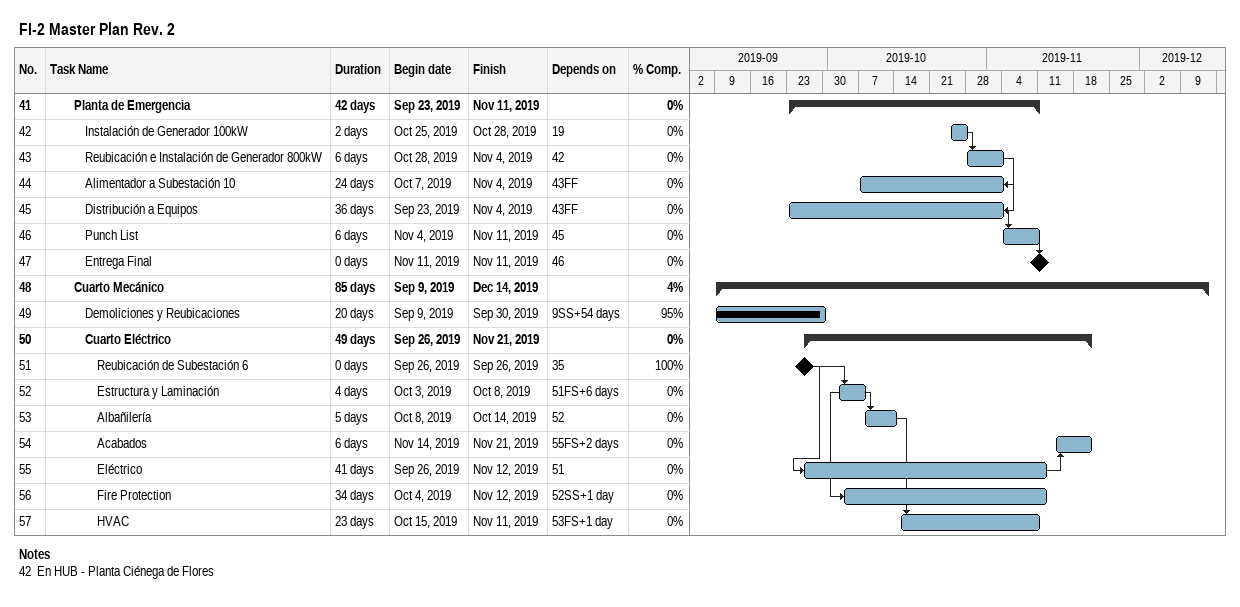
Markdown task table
FI-2 Master Plan Rev. 2

| ID | Level | Task | Duration | Start | Finish | Predecessors | % complete |
|---|---|---|---|---|---|---|---|
| 41 | 3 | **Planta de Emergencia** | 42d | 2019-09-23 | 2019-11-11 |  | 0 |
| 42 | 4 | Instalación de Generador 100kW | 2d | 2019-10-25 | 2019-10-28 | 19 | 0 |
| 43 | 4 | Reubicación e Instalación de Generador 800kW | 6d | 2019-10-28 | 2019-11-04 | 42 | 0 |
| 44 | 4 | Alimentador a Subestación 10 | 24d | 2019-10-07 | 2019-11-04 | 43FF | 0 |
| 45 | 4 | Distribución a Equipos | 36d | 2019-09-23 | 2019-11-04 | 43FF | 0 |
| 46 | 4 | Punch List | 6d | 2019-11-04 | 2019-11-11 | 45 | 0 |
| 47 | 4 | Entrega Final | 0d | 2019-11-11 | 2019-11-11 | 46 | 0 |
| 48 | 3 | **Cuarto Mecánico** | 85d | 2019-09-09 | 2019-12-14 |  | 4 |
| 49 | 4 | Demoliciones y Reubicaciones | 20d | 2019-09-09 | 2019-09-30 | 9SS+54d | 95 |
| 50 | 4 | **Cuarto Eléctrico** | 49d | 2019-09-26 | 2019-11-21 |  | 0 |
| 51 | 5 | Reubicación de Subestación 6 | 0d | 2019-09-26 | 2019-09-26 | 35 | 100 |
| 52 | 5 | Estructura y Laminación | 4d | 2019-10-03 | 2019-10-08 | 51FS+6d | 0 |
| 53 | 5 | Albañilería | 5d | 2019-10-08 | 2019-10-14 | 52 | 0 |
| 54 | 5 | Acabados | 6d | 2019-11-14 | 2019-11-21 | 55FS+2d | 0 |
| 55 | 5 | Eléctrico | 41d | 2019-09-26 | 2019-11-12 | 51 | 0 |
| 56 | 5 | Fire Protection | 34d | 2019-10-04 | 2019-11-12 | 52SS+1d | 0 |
| 57 | 5 | HVAC | 23d | 2019-10-15 | 2019-11-11 | 53FS+1d | 0 |

Notes
- 42: En HUB - Planta Ciénega de Flores
